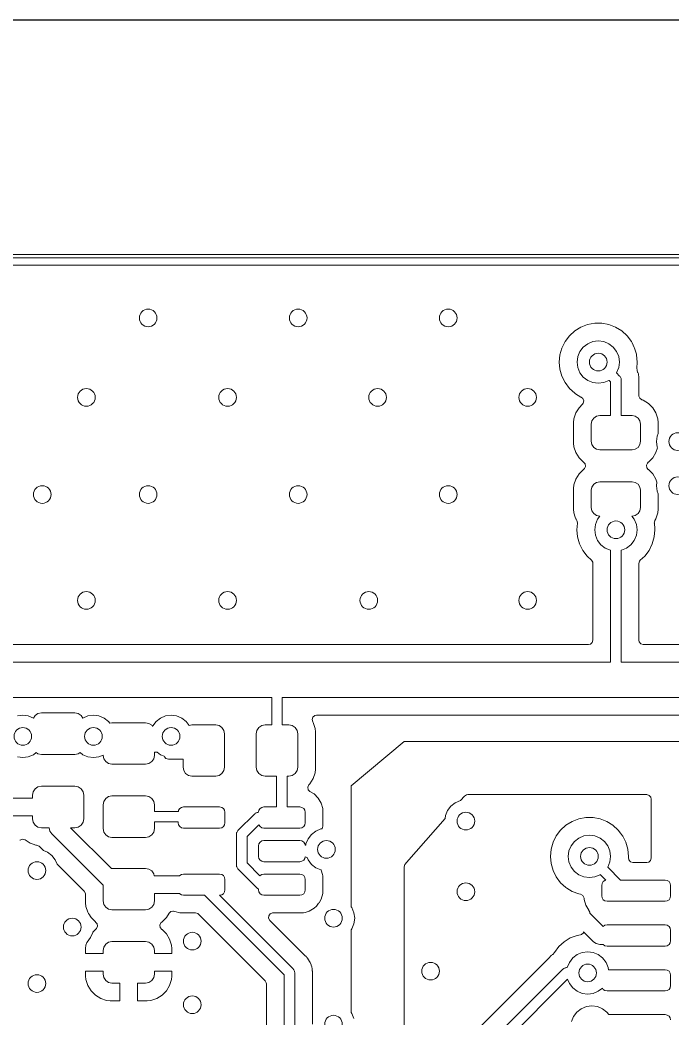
# Model space of a CAD drawing. Header units: millimetres. Extents: x 0 to 594, y 0 to 420.
# Drawn here: x 180.8 to 217.8, y 256.4 to 312.9 of the extents above; entities that cross this region are included whole.
import ezdxf

# ---------------------------------------------------------------- set-up
doc = ezdxf.new("R2010")
doc.units = ezdxf.units.MM
doc.linetypes.add('K5LT32768', pattern=[0])
picture_1 = doc.add_image_def('image1.png', size_in_pixel=(1000, 1000))

msp = doc.modelspace()

# ---------------------------------------------------------------- linework, layer by layer
at = {"color": 7, "linetype": 'K5LT32768', "lineweight": 18}
for p, q in [((104.6, 299.659), (274.6, 299.659)), ((274.5, 299.459), (104.7, 299.459)), ((145.348, 299.059), (261.851, 299.059)), ((212.995, 295.685), (212.615, 295.538)), ((213.396, 295.76), (212.995, 295.685)), ((213.804, 295.76), (213.396, 295.76)), ((214.205, 295.685), (213.804, 295.76)), ((214.395, 295.611), (214.205, 295.685)), ((212.268, 295.323), (211.966, 295.048)), ((212.614, 295.538), (212.268, 295.323)), ((214.585, 295.538), (214.395, 295.611)), ((214.932, 295.323), (214.585, 295.538)), ((215.233, 295.048), (214.932, 295.323)), ((211.72, 294.722), (211.539, 294.357)), ((211.966, 295.048), (211.72, 294.722)), ((212.751, 294.407), (213, 294.598)), ((213, 294.598), (213.289, 294.718)), ((213.289, 294.718), (213.6, 294.759)), ((213.6, 294.759), (213.91, 294.718)), ((213.91, 294.718), (214.2, 294.598)), ((214.2, 294.598), (214.448, 294.407)), ((215.479, 294.722), (215.233, 295.048)), ((215.513, 294.654), (215.479, 294.722)), ((215.642, 294.395), (215.513, 294.654)), ((211.539, 294.357), (211.427, 293.965)), ((212.441, 293.869), (212.561, 294.159)), ((212.561, 294.159), (212.751, 294.407)), ((214.448, 294.407), (214.639, 294.159)), ((214.639, 294.159), (214.759, 293.869)), ((215.661, 294.357), (215.642, 294.395)), ((215.758, 294.015), (215.661, 294.357)), ((215.773, 293.965), (215.758, 294.015)), ((211.427, 293.965), (211.389, 293.559)), ((211.389, 293.559), (211.427, 293.153)), ((212.4, 293.559), (212.441, 293.869)), ((212.441, 293.248), (212.4, 293.559)), ((214.759, 293.869), (214.8, 293.559)), ((214.8, 293.559), (214.759, 293.248)), ((215.81, 293.559), (215.773, 293.965)), ((215.778, 293.214), (215.81, 293.559)), ((211.427, 293.153), (211.539, 292.76)), ((212.561, 292.959), (212.441, 293.248)), ((212.751, 292.71), (212.561, 292.959)), ((214.639, 292.959), (214.633, 292.95)), ((214.633, 292.95), (214.812, 292.771)), ((214.759, 293.248), (214.639, 292.959)), ((215.798, 293.093), (215.778, 293.214)), ((215.803, 293.08), (215.798, 293.093)), ((215.83, 292.986), (215.803, 293.08)), ((215.834, 292.975), (215.83, 292.986)), ((215.87, 292.885), (215.834, 292.975)), ((215.874, 292.856), (215.87, 292.885)), ((215.875, 292.843), (215.874, 292.856)), ((211.539, 292.76), (211.72, 292.395)), ((211.72, 292.395), (211.966, 292.07)), ((213, 292.52), (212.751, 292.71)), ((213.289, 292.4), (213, 292.52)), ((213.6, 292.359), (213.289, 292.4)), ((213.91, 292.4), (213.6, 292.359)), ((214.2, 292.52), (213.91, 292.4)), ((214.208, 292.526), (214.2, 292.52)), ((214.3, 292.435), (214.208, 292.526)), ((214.3, 290.534), (214.3, 292.435)), ((214.812, 292.771), (214.832, 292.737)), ((214.832, 292.737), (214.86, 292.709)), ((214.86, 292.709), (214.87, 292.671)), ((214.87, 292.671), (214.89, 292.636)), ((214.89, 292.636), (214.89, 292.597)), ((214.89, 292.597), (214.9, 292.559)), ((214.9, 292.559), (214.9, 290.534)), ((215.883, 292.805), (215.875, 292.843)), ((215.895, 292.764), (215.883, 292.805)), ((215.897, 292.71), (215.895, 292.764)), ((215.898, 292.667), (215.897, 292.71)), ((215.899, 292.655), (215.898, 292.667)), ((215.901, 292.641), (215.899, 292.655)), ((215.901, 292.579), (215.901, 292.641)), ((215.905, 292.435), (215.901, 292.579)), ((215.901, 292.388), (215.904, 292.42)), ((215.901, 291.665), (215.901, 292.388)), ((215.904, 292.42), (215.905, 292.435)), ((215.904, 292.42), (215.904, 292.42)), ((211.966, 292.07), (212.268, 291.795)), ((212.268, 291.795), (212.311, 291.768)), ((212.311, 291.768), (212.615, 291.58)), ((212.707, 291.171), (212.512, 290.976)), ((212.615, 291.58), (212.621, 291.578)), ((212.621, 291.578), (212.624, 291.576)), ((212.624, 291.576), (212.625, 291.575)), ((212.625, 291.575), (212.625, 291.575)), ((212.625, 291.575), (212.732, 291.492)), ((212.748, 291.225), (212.707, 291.171)), ((212.732, 291.492), (212.779, 291.361)), ((212.779, 291.361), (212.748, 291.225)), ((215.902, 291.638), (215.901, 291.665)), ((215.956, 291.509), (215.902, 291.638)), ((216.071, 291.429), (215.956, 291.509)), ((216.112, 291.416), (216.071, 291.429)), ((216.146, 291.405), (216.112, 291.416)), ((216.442, 291.222), (216.146, 291.405)), ((216.688, 290.976), (216.442, 291.222)), ((212.329, 290.68), (212.22, 290.349)), ((212.512, 290.976), (212.329, 290.68)), ((216.87, 290.68), (216.688, 290.976)), ((216.98, 290.349), (216.87, 290.68)), ((212.22, 290.349), (212.199, 290.146)), ((212.199, 290.146), (212.199, 288.972)), ((213.2, 290.046), (213.237, 290.233)), ((213.2, 289.071), (213.2, 290.046)), ((213.237, 290.233), (213.343, 290.391)), ((213.343, 290.391), (213.501, 290.497)), ((213.501, 290.497), (213.687, 290.534)), ((213.687, 290.534), (214.3, 290.534)), ((214.9, 290.534), (215.512, 290.534)), ((215.512, 290.534), (215.699, 290.497)), ((215.699, 290.497), (215.857, 290.391)), ((215.857, 290.391), (215.963, 290.233)), ((215.963, 290.233), (216, 290.046)), ((216, 290.046), (216, 289.071)), ((217.001, 290.146), (216.98, 290.349)), ((217.001, 289.515), (217.001, 290.146)), ((216.941, 289.369), (217.001, 289.515)), ((212.199, 288.972), (212.22, 288.768)), ((213.237, 288.885), (213.2, 289.071)), ((216, 289.071), (215.963, 288.885)), ((216.9, 289.059), (216.941, 289.369)), ((216.941, 288.748), (216.9, 289.059)), ((212.22, 288.768), (212.329, 288.438)), ((212.329, 288.438), (212.512, 288.142)), ((213.343, 288.727), (213.237, 288.885)), ((213.501, 288.621), (213.343, 288.727)), ((213.687, 288.584), (213.501, 288.621)), ((215.512, 288.584), (213.687, 288.584)), ((215.699, 288.621), (215.512, 288.584)), ((215.857, 288.727), (215.699, 288.621)), ((215.963, 288.885), (215.857, 288.727)), ((216.688, 288.142), (216.87, 288.438)), ((216.87, 288.438), (216.959, 288.704)), ((216.959, 288.704), (216.941, 288.748)), ((212.512, 288.142), (212.758, 287.896)), ((212.758, 287.896), (212.759, 287.895)), ((212.759, 287.895), (212.76, 287.894)), ((212.76, 287.894), (212.769, 287.887)), ((212.769, 287.887), (212.768, 287.885)), ((212.768, 287.885), (212.853, 287.791)), ((212.853, 287.791), (212.875, 287.653)), ((216.324, 287.715), (216.38, 287.843)), ((216.38, 287.843), (216.431, 287.887)), ((216.43, 287.887), (216.437, 287.892)), ((216.431, 287.887), (216.43, 287.887)), ((216.437, 287.892), (216.44, 287.895)), ((216.44, 287.895), (216.442, 287.896)), ((216.442, 287.896), (216.688, 288.142)), ((212.512, 287.226), (212.329, 286.93)), ((212.758, 287.472), (212.512, 287.226)), ((212.759, 287.473), (212.758, 287.472)), ((212.762, 287.476), (212.759, 287.473)), ((212.769, 287.481), (212.762, 287.476)), ((212.819, 287.525), (212.769, 287.481)), ((212.769, 287.481), (212.769, 287.481)), ((212.875, 287.653), (212.819, 287.525)), ((216.347, 287.577), (216.324, 287.715)), ((216.432, 287.482), (216.347, 287.577)), ((216.43, 287.481), (216.432, 287.482)), ((216.44, 287.474), (216.43, 287.481)), ((216.44, 287.473), (216.44, 287.474)), ((216.442, 287.472), (216.44, 287.473)), ((216.688, 287.226), (216.442, 287.472)), ((216.87, 286.93), (216.688, 287.226)), ((212.329, 286.93), (212.22, 286.599)), ((213.237, 286.483), (213.343, 286.641)), ((213.343, 286.641), (213.501, 286.747)), ((213.501, 286.747), (213.687, 286.784)), ((213.687, 286.784), (215.512, 286.784)), ((215.512, 286.784), (215.699, 286.747)), ((215.699, 286.747), (215.857, 286.641)), ((215.857, 286.641), (215.963, 286.483)), ((216.926, 286.761), (216.87, 286.93)), ((216.9, 286.559), (216.926, 286.761)), ((212.22, 286.599), (212.199, 286.396)), ((212.199, 286.396), (212.199, 285.222)), ((213.2, 286.296), (213.237, 286.483)), ((213.2, 285.321), (213.2, 286.296)), ((215.963, 286.483), (216, 286.296)), ((216, 286.296), (216, 285.321)), ((216.941, 286.248), (216.9, 286.559)), ((217.001, 286.103), (216.941, 286.248)), ((217.001, 285.222), (217.001, 286.103)), ((212.199, 285.222), (212.22, 285.018)), ((212.22, 285.018), (212.298, 284.782)), ((213.237, 285.135), (213.2, 285.321)), ((213.343, 284.977), (213.237, 285.135)), ((213.501, 284.871), (213.343, 284.977)), ((215.857, 284.977), (215.699, 284.871)), ((215.963, 285.135), (215.857, 284.977)), ((216, 285.321), (215.963, 285.135)), ((216.87, 284.688), (216.98, 285.018)), ((216.98, 285.018), (217.001, 285.222)), ((212.298, 284.782), (212.329, 284.688)), ((212.329, 284.688), (212.342, 284.668)), ((212.342, 284.668), (212.389, 284.591)), ((212.389, 284.591), (212.426, 284.457)), ((212.425, 284.438), (212.389, 284.059)), ((212.426, 284.457), (212.425, 284.438)), ((213.441, 284.369), (213.561, 284.659)), ((213.687, 284.834), (213.501, 284.871)), ((213.561, 284.659), (213.695, 284.834)), ((213.695, 284.834), (213.687, 284.834)), ((215.512, 284.834), (215.505, 284.834)), ((215.505, 284.834), (215.639, 284.659)), ((215.699, 284.871), (215.512, 284.834)), ((215.639, 284.659), (215.759, 284.369)), ((216.775, 284.438), (216.802, 284.575)), ((216.776, 284.429), (216.775, 284.438)), ((216.805, 284.113), (216.776, 284.429)), ((216.802, 284.575), (216.811, 284.591)), ((216.811, 284.591), (216.87, 284.688)), ((212.389, 284.059), (212.427, 283.653)), ((213.4, 284.059), (213.441, 284.369)), ((213.441, 283.748), (213.4, 284.059)), ((215.759, 284.369), (215.8, 284.059)), ((215.8, 284.059), (215.759, 283.748)), ((216.773, 283.653), (216.81, 284.059)), ((216.81, 284.059), (216.805, 284.113)), ((212.427, 283.653), (212.539, 283.26)), ((212.539, 283.26), (212.72, 282.895)), ((213.561, 283.459), (213.441, 283.748)), ((213.751, 283.21), (213.561, 283.459)), ((215.639, 283.459), (215.448, 283.21)), ((215.759, 283.748), (215.639, 283.459)), ((216.479, 282.895), (216.661, 283.26)), ((216.661, 283.26), (216.773, 283.653)), ((212.72, 282.895), (212.966, 282.57)), ((214, 283.02), (213.751, 283.21)), ((214.289, 282.9), (214, 283.02)), ((214.3, 282.898), (214.289, 282.9)), ((214.3, 276.559), (214.3, 282.898)), ((214.91, 282.9), (214.9, 282.898)), ((214.9, 282.898), (214.9, 276.559)), ((215.2, 283.02), (214.91, 282.9)), ((215.448, 283.21), (215.2, 283.02)), ((216.233, 282.57), (216.479, 282.895)), ((212.966, 282.57), (213.218, 282.34)), ((213.218, 282.34), (213.29, 282.221)), ((213.29, 282.221), (213.299, 282.157)), ((213.299, 282.157), (213.299, 277.808)), ((215.901, 282.157), (215.94, 282.291)), ((215.901, 277.808), (215.901, 282.157)), ((215.94, 282.291), (215.982, 282.34)), ((215.982, 282.34), (216.233, 282.57)), ((213.259, 277.674), (213.154, 277.582)), ((213.299, 277.808), (213.259, 277.674)), ((215.923, 277.705), (215.901, 277.808)), ((216.015, 277.599), (215.923, 277.705)), ((216.149, 277.56), (216.015, 277.599)), ((213.051, 277.56), (164.149, 277.56)), ((213.154, 277.582), (213.051, 277.56)), ((228.465, 277.56), (216.149, 277.56)), ((176.6, 276.559), (194.6, 276.559)), ((194.6, 276.559), (195.4, 276.559)), ((195.4, 276.559), (214.3, 276.559)), ((214.9, 276.559), (225.6, 276.559)), ((194.6, 274.559), (176.6, 274.559)), ((195.1, 274.559), (194.6, 274.559)), ((195.1, 273.009), (195.1, 274.559)), ((214.6, 274.559), (195.7, 274.559)), ((195.7, 274.559), (195.7, 273.009)), ((225.6, 274.559), (214.6, 274.559)), ((181.696, 273.537), (181.858, 273.646)), ((181.858, 273.646), (182.05, 273.684)), ((182.05, 273.684), (183.95, 273.684)), ((183.95, 273.684), (184.141, 273.646)), ((184.141, 273.646), (184.303, 273.537)), ((180.689, 273.518), (181, 273.559)), ((181, 273.559), (181.31, 273.518)), ((181.31, 273.518), (181.6, 273.398)), ((181.6, 273.398), (181.602, 273.396)), ((181.602, 273.396), (181.696, 273.537)), ((184.303, 273.537), (184.398, 273.396)), ((184.398, 273.396), (184.4, 273.398)), ((184.4, 273.398), (184.689, 273.518)), ((184.689, 273.518), (185, 273.559)), ((185, 273.559), (185.31, 273.518)), ((185.31, 273.518), (185.6, 273.398)), ((185.6, 273.398), (185.848, 273.207)), ((185.848, 273.207), (185.924, 273.109)), ((185.924, 273.109), (186.05, 273.134)), ((186.05, 273.134), (187.95, 273.134)), ((187.95, 273.134), (188.141, 273.096)), ((188.141, 273.096), (188.303, 272.987)), ((188.361, 272.959), (188.551, 273.207)), ((188.551, 273.207), (188.8, 273.398)), ((188.8, 273.398), (189.089, 273.518)), ((189.089, 273.518), (189.4, 273.559)), ((189.4, 273.559), (189.71, 273.518)), ((189.71, 273.518), (190, 273.398)), ((190, 273.398), (190.248, 273.207)), ((190.248, 273.207), (190.424, 272.979)), ((197.388, 273.314), (197.43, 273.448)), ((197.425, 273.18), (197.388, 273.314)), ((197.444, 273.148), (197.425, 273.18)), ((197.43, 273.448), (197.537, 273.537)), ((197.555, 272.814), (197.444, 273.148)), ((197.537, 273.537), (197.636, 273.558)), ((197.636, 273.558), (214.396, 273.558)), ((214.396, 273.558), (225.396, 273.558)), ((188.303, 272.987), (188.346, 272.924)), ((188.346, 272.924), (188.361, 272.959)), ((190.424, 272.979), (190.575, 273.009)), ((190.575, 273.009), (191.925, 273.009)), ((191.925, 273.009), (192.116, 272.971)), ((192.116, 272.971), (192.278, 272.862)), ((192.278, 272.862), (192.387, 272.7)), ((192.387, 272.7), (192.425, 272.509)), ((192.425, 272.509), (192.425, 270.609)), ((194.225, 272.509), (194.263, 272.7)), ((194.225, 270.609), (194.225, 272.509)), ((194.263, 272.7), (194.371, 272.862)), ((194.371, 272.862), (194.533, 272.971)), ((194.533, 272.971), (194.725, 273.009)), ((194.725, 273.009), (195.1, 273.009)), ((195.7, 273.009), (196.075, 273.009)), ((196.075, 273.009), (196.266, 272.971)), ((196.266, 272.971), (196.428, 272.862)), ((196.428, 272.862), (196.537, 272.7)), ((196.537, 272.7), (196.575, 272.509)), ((196.575, 272.509), (196.575, 270.609)), ((197.576, 272.609), (197.555, 272.814)), ((197.576, 270.509), (197.576, 272.609)), ((202.6, 272.059), (199.6, 269.559)), ((219.1, 272.059), (202.6, 272.059)), ((181.757, 271.44), (181.6, 271.32)), ((181.858, 271.372), (181.757, 271.44)), ((182.05, 271.334), (181.858, 271.372)), ((184.141, 271.372), (183.95, 271.334)), ((184.243, 271.44), (184.141, 271.372)), ((184.4, 271.32), (184.243, 271.44)), ((188.618, 271.459), (188.45, 271.459)), ((188.45, 271.459), (188.45, 271.284)), ((188.8, 271.32), (188.618, 271.459)), ((181, 271.159), (180.689, 271.2)), ((181.31, 271.2), (181, 271.159)), ((181.6, 271.32), (181.31, 271.2)), ((183.95, 271.334), (182.05, 271.334)), ((184.689, 271.2), (184.4, 271.32)), ((185, 271.159), (184.689, 271.2)), ((185.31, 271.2), (185, 271.159)), ((185.55, 271.299), (185.31, 271.2)), ((185.55, 271.284), (185.55, 271.299)), ((185.588, 271.092), (185.55, 271.284)), ((185.696, 270.93), (185.588, 271.092)), ((185.858, 270.822), (185.696, 270.93)), ((186.05, 270.784), (185.858, 270.822)), ((188.141, 270.822), (187.95, 270.784)), ((188.303, 270.93), (188.141, 270.822)), ((188.412, 271.092), (188.303, 270.93)), ((188.45, 271.284), (188.412, 271.092)), ((189.011, 271.232), (188.8, 271.32)), ((189.017, 271.204), (189.011, 271.232)), ((189.109, 271.098), (189.017, 271.204)), ((189.243, 271.059), (189.109, 271.098)), ((190.075, 271.059), (189.243, 271.059)), ((190.075, 270.609), (190.075, 271.059)), ((187.95, 270.784), (186.05, 270.784)), ((190.113, 270.417), (190.075, 270.609)), ((190.221, 270.255), (190.113, 270.417)), ((190.383, 270.147), (190.221, 270.255)), ((192.278, 270.255), (192.116, 270.147)), ((192.387, 270.417), (192.278, 270.255)), ((192.425, 270.609), (192.387, 270.417)), ((194.263, 270.417), (194.225, 270.609)), ((194.371, 270.255), (194.263, 270.417)), ((194.533, 270.147), (194.371, 270.255)), ((196.428, 270.255), (196.266, 270.147)), ((196.537, 270.417), (196.428, 270.255)), ((196.575, 270.609), (196.537, 270.417)), ((197.444, 269.97), (197.555, 270.303)), ((197.555, 270.303), (197.576, 270.509)), ((190.575, 270.109), (190.383, 270.147)), ((191.925, 270.109), (190.575, 270.109)), ((192.116, 270.147), (191.925, 270.109)), ((194.725, 270.109), (194.533, 270.147)), ((195.375, 270.109), (194.725, 270.109)), ((195.375, 268.359), (195.375, 270.109)), ((196.075, 270.109), (195.975, 270.109)), ((195.975, 270.109), (195.975, 268.359)), ((196.266, 270.147), (196.075, 270.109)), ((197.214, 269.626), (197.26, 269.672)), ((197.26, 269.672), (197.444, 269.97)), ((181.55, 269.034), (181.588, 269.225)), ((181.588, 269.225), (181.696, 269.387)), ((181.696, 269.387), (181.858, 269.496)), ((181.858, 269.496), (182.05, 269.534)), ((182.05, 269.534), (183.95, 269.534)), ((183.95, 269.534), (184.141, 269.496)), ((184.141, 269.496), (184.303, 269.387)), ((184.303, 269.387), (184.412, 269.225)), ((184.412, 269.225), (184.45, 269.034)), ((197.143, 269.477), (197.196, 269.606)), ((197.168, 269.339), (197.143, 269.477)), ((197.264, 269.237), (197.168, 269.339)), ((197.196, 269.606), (197.214, 269.626)), ((197.504, 269.095), (197.264, 269.237)), ((199.6, 269.559), (199.6, 262.71)), ((180.4, 268.859), (181.55, 268.859)), ((181.55, 268.859), (181.55, 269.034)), ((184.45, 269.034), (184.45, 267.684)), ((185.55, 268.484), (185.588, 268.675)), ((185.588, 268.675), (185.696, 268.837)), ((185.696, 268.837), (185.858, 268.946)), ((185.858, 268.946), (186.05, 268.984)), ((186.05, 268.984), (187.95, 268.984)), ((187.95, 268.984), (188.141, 268.946)), ((188.141, 268.946), (188.303, 268.837)), ((188.303, 268.837), (188.412, 268.675)), ((188.412, 268.675), (188.45, 268.484)), ((197.736, 268.863), (197.504, 269.095)), ((197.903, 268.58), (197.736, 268.863)), ((197.995, 268.264), (197.903, 268.58)), ((205.251, 268.407), (205.5, 268.598)), ((205.5, 268.598), (205.789, 268.718)), ((205.789, 268.718), (205.803, 268.72)), ((205.803, 268.72), (206.026, 268.974)), ((206.026, 268.974), (206.144, 269.049)), ((206.144, 269.049), (206.212, 269.059)), ((206.212, 269.059), (216.352, 269.059)), ((216.352, 269.059), (216.486, 269.019)), ((216.486, 269.019), (216.577, 268.914)), ((216.577, 268.914), (216.6, 268.811)), ((216.6, 268.811), (216.6, 265.468)), ((185.55, 267.134), (185.55, 268.484)), ((188.45, 268.484), (188.45, 268.109)), ((188.45, 268.109), (189.81, 268.109)), ((189.81, 268.109), (189.823, 268.174)), ((189.823, 268.174), (189.888, 268.271)), ((189.888, 268.271), (189.985, 268.336)), ((189.985, 268.336), (190.1, 268.359)), ((190.1, 268.359), (192.15, 268.359)), ((192.15, 268.359), (192.265, 268.336)), ((192.265, 268.336), (192.362, 268.271)), ((192.362, 268.271), (192.427, 268.174)), ((192.427, 268.174), (192.45, 268.059)), ((192.45, 268.059), (192.45, 267.459)), ((194.138, 267.971), (194.172, 267.991)), ((194.172, 267.991), (194.2, 268.019)), ((194.2, 268.019), (194.238, 268.029)), ((194.238, 268.029), (194.272, 268.049)), ((194.272, 268.049), (194.312, 268.049)), ((194.312, 268.049), (194.35, 268.059)), ((194.35, 268.059), (194.373, 268.174)), ((194.373, 268.174), (194.438, 268.271)), ((194.438, 268.271), (194.535, 268.336)), ((194.535, 268.336), (194.65, 268.359)), ((194.65, 268.359), (195.375, 268.359)), ((195.975, 268.359), (196.7, 268.359)), ((196.7, 268.359), (196.815, 268.336)), ((196.815, 268.336), (196.912, 268.271)), ((196.912, 268.271), (196.977, 268.174)), ((196.977, 268.174), (197, 268.059)), ((197, 268.059), (197, 267.459)), ((198.001, 268.19), (197.995, 268.264)), ((198.001, 267.327), (198.001, 268.19)), ((204.941, 267.869), (205.061, 268.159)), ((205.061, 268.159), (205.251, 268.407)), ((181.55, 267.859), (180.4, 267.859)), ((181.55, 267.684), (181.55, 267.859)), ((181.588, 267.492), (181.55, 267.684)), ((181.696, 267.33), (181.588, 267.492)), ((184.412, 267.492), (184.303, 267.33)), ((184.45, 267.684), (184.412, 267.492)), ((189.8, 267.509), (188.45, 267.509)), ((188.45, 267.509), (188.45, 267.134)), ((189.8, 267.459), (189.8, 267.509)), ((189.823, 267.344), (189.8, 267.459)), ((192.45, 267.459), (192.427, 267.344)), ((193.188, 267.021), (194.138, 267.971)), ((197, 267.459), (196.977, 267.344)), ((202.741, 265.22), (204.92, 267.71)), ((204.92, 267.71), (204.941, 267.869)), ((212.114, 267.538), (211.768, 267.323)), ((212.495, 267.685), (212.115, 267.538)), ((212.896, 267.76), (212.495, 267.685)), ((213.304, 267.76), (212.896, 267.76)), ((213.705, 267.685), (213.304, 267.76)), ((213.895, 267.611), (213.705, 267.685)), ((214.085, 267.538), (213.895, 267.611)), ((214.432, 267.323), (214.085, 267.538)), ((181.858, 267.222), (181.696, 267.33)), ((182.05, 267.184), (181.858, 267.222)), ((182.5, 267.184), (182.05, 267.184)), ((182.538, 266.992), (182.5, 267.184)), ((182.646, 266.83), (182.538, 266.992)), ((183.95, 267.184), (183.707, 267.184)), ((183.707, 267.184), (186.014, 264.877)), ((184.141, 267.222), (183.95, 267.184)), ((184.303, 267.33), (184.141, 267.222)), ((185.588, 266.942), (185.55, 267.134)), ((185.696, 266.78), (185.588, 266.942)), ((188.412, 266.942), (188.303, 266.78)), ((188.45, 267.134), (188.412, 266.942)), ((189.888, 267.247), (189.823, 267.344)), ((189.985, 267.182), (189.888, 267.247)), ((190.1, 267.159), (189.985, 267.182)), ((192.15, 267.159), (190.1, 267.159)), ((192.265, 267.182), (192.15, 267.159)), ((192.362, 267.247), (192.265, 267.182)), ((192.427, 267.344), (192.362, 267.247)), ((193.1, 266.809), (193.11, 266.847)), ((193.11, 266.886), (193.13, 266.921)), ((193.11, 266.847), (193.11, 266.886)), ((193.13, 266.921), (193.14, 266.959)), ((193.14, 266.959), (193.168, 266.987)), ((193.168, 266.987), (193.188, 267.021)), ((194.37, 267.355), (193.7, 266.685)), ((194.373, 267.344), (194.37, 267.355)), ((194.438, 267.247), (194.373, 267.344)), ((194.535, 267.182), (194.438, 267.247)), ((194.65, 267.159), (194.535, 267.182)), ((196.7, 267.159), (194.65, 267.159)), ((196.815, 267.182), (196.7, 267.159)), ((196.912, 267.247), (196.815, 267.182)), ((196.977, 267.344), (196.912, 267.247)), ((197.351, 266.807), (197.6, 266.998)), ((197.6, 266.998), (197.889, 267.118)), ((197.889, 267.118), (197.958, 267.127)), ((197.958, 267.127), (197.986, 267.222)), ((197.986, 267.222), (197.995, 267.254)), ((197.995, 267.254), (198.001, 267.327)), ((211.466, 267.048), (211.22, 266.722)), ((211.768, 267.323), (211.466, 267.048)), ((214.733, 267.048), (214.432, 267.323)), ((214.861, 266.879), (214.733, 267.048)), ((214.979, 266.722), (214.861, 266.879)), ((180.837, 266.473), (180.839, 266.475)), ((180.839, 266.475), (180.841, 266.476)), ((180.841, 266.476), (180.849, 266.481)), ((180.849, 266.481), (180.85, 266.48)), ((180.85, 266.48), (180.969, 266.527)), ((180.969, 266.527), (181.106, 266.501)), ((181.106, 266.501), (181.123, 266.492)), ((181.123, 266.492), (181.411, 266.314)), ((181.411, 266.314), (181.589, 266.255)), ((185.55, 263.927), (182.646, 266.83)), ((185.858, 266.672), (185.696, 266.78)), ((186.05, 266.634), (185.858, 266.672)), ((187.95, 266.634), (186.05, 266.634)), ((188.141, 266.672), (187.95, 266.634)), ((188.303, 266.78), (188.141, 266.672)), ((193.1, 265.073), (193.1, 266.809)), ((193.7, 266.685), (193.7, 265.197)), ((194.373, 266.274), (194.438, 266.371)), ((194.438, 266.371), (194.535, 266.436)), ((194.535, 266.436), (194.65, 266.459)), ((194.65, 266.459), (196.7, 266.459)), ((196.7, 266.459), (196.815, 266.436)), ((196.815, 266.436), (196.912, 266.371)), ((196.912, 266.371), (196.977, 266.274)), ((197.041, 266.269), (197.161, 266.559)), ((197.161, 266.559), (197.351, 266.807)), ((211.039, 266.357), (210.927, 265.965)), ((211.22, 266.722), (211.039, 266.357)), ((212.061, 266.159), (212.251, 266.407)), ((212.251, 266.407), (212.5, 266.598)), ((212.5, 266.598), (212.789, 266.718)), ((212.789, 266.718), (213.1, 266.759)), ((213.1, 266.759), (213.41, 266.718)), ((213.41, 266.718), (213.7, 266.598)), ((213.7, 266.598), (213.948, 266.407)), ((213.948, 266.407), (214.139, 266.159)), ((214.986, 266.708), (214.979, 266.722)), ((215.157, 266.365), (214.986, 266.708)), ((215.161, 266.357), (215.157, 266.365)), ((215.273, 265.965), (215.161, 266.357)), ((181.589, 266.255), (181.744, 266.204)), ((181.744, 266.204), (181.758, 266.202)), ((181.758, 266.202), (181.78, 266.2)), ((181.78, 266.2), (181.91, 266.147)), ((181.91, 266.147), (181.925, 266.134)), ((181.925, 266.134), (181.954, 266.107)), ((181.954, 266.107), (182.166, 265.895)), ((182.166, 265.895), (182.4, 265.798)), ((182.4, 265.798), (182.648, 265.607)), ((194.35, 266.159), (194.373, 266.274)), ((194.35, 265.559), (194.35, 266.159)), ((196.977, 266.274), (196.994, 266.189)), ((196.994, 266.189), (197.018, 266.197)), ((197.018, 266.197), (197.032, 266.2)), ((197.032, 266.2), (197.041, 266.269)), ((210.927, 265.965), (210.889, 265.559)), ((211.9, 265.559), (211.941, 265.869)), ((211.941, 265.869), (212.061, 266.159)), ((214.139, 266.159), (214.259, 265.869)), ((214.259, 265.869), (214.3, 265.559)), ((215.31, 265.559), (215.273, 265.965)), ((182.648, 265.607), (182.839, 265.359)), ((182.839, 265.359), (182.936, 265.125)), ((193.7, 265.197), (194.433, 264.464)), ((194.373, 265.444), (194.35, 265.559)), ((194.438, 265.347), (194.373, 265.444)), ((194.535, 265.282), (194.438, 265.347)), ((194.65, 265.259), (194.535, 265.282)), ((196.7, 265.259), (194.65, 265.259)), ((196.815, 265.282), (196.7, 265.259)), ((196.912, 265.347), (196.815, 265.282)), ((196.977, 265.444), (196.912, 265.347)), ((196.994, 265.528), (196.977, 265.444)), ((197.104, 265.496), (196.994, 265.528)), ((197.161, 265.359), (197.104, 265.496)), ((197.351, 265.11), (197.161, 265.359)), ((202.661, 265.129), (202.741, 265.22)), ((210.889, 265.559), (210.927, 265.153)), ((210.927, 265.153), (211.039, 264.76)), ((211.941, 265.248), (211.9, 265.559)), ((212.061, 264.959), (211.941, 265.248)), ((214.259, 265.248), (214.139, 264.959)), ((214.3, 265.559), (214.259, 265.248)), ((215.304, 265.491), (215.31, 265.559)), ((215.325, 265.365), (215.304, 265.491)), ((215.417, 265.259), (215.325, 265.365)), ((215.551, 265.22), (215.417, 265.259)), ((216.352, 265.22), (215.551, 265.22)), ((216.455, 265.242), (216.352, 265.22)), ((216.56, 265.334), (216.455, 265.242)), ((216.6, 265.468), (216.56, 265.334)), ((182.936, 265.125), (184.476, 263.585)), ((186.014, 264.877), (186.05, 264.884)), ((186.05, 264.884), (187.95, 264.884)), ((187.95, 264.884), (188.141, 264.846)), ((188.141, 264.846), (188.303, 264.737)), ((188.303, 264.737), (188.412, 264.575)), ((193.11, 265.034), (193.1, 265.073)), ((193.11, 264.995), (193.11, 265.034)), ((193.13, 264.961), (193.11, 264.995)), ((193.14, 264.923), (193.13, 264.961)), ((193.168, 264.895), (193.14, 264.923)), ((193.188, 264.86), (193.168, 264.895)), ((194.301, 263.747), (193.188, 264.86)), ((197.6, 264.92), (197.351, 265.11)), ((197.889, 264.8), (197.6, 264.92)), ((197.897, 264.799), (197.889, 264.8)), ((197.898, 264.794), (197.897, 264.799)), ((197.9, 264.787), (197.897, 264.794)), ((197.897, 264.794), (197.898, 264.794)), ((197.901, 264.784), (197.9, 264.787)), ((197.903, 264.78), (197.901, 264.784)), ((197.974, 264.538), (197.903, 264.78)), ((202.6, 264.966), (202.639, 265.1)), ((202.6, 248.21), (202.6, 264.966)), ((202.639, 265.1), (202.661, 265.129)), ((211.039, 264.76), (211.22, 264.395)), ((212.251, 264.71), (212.061, 264.959)), ((212.5, 264.52), (212.251, 264.71)), ((214.139, 264.959), (214.133, 264.95)), ((214.133, 264.95), (214.864, 264.219)), ((188.412, 264.575), (188.435, 264.459)), ((188.435, 264.459), (189.88, 264.459)), ((189.88, 264.459), (189.888, 264.471)), ((189.888, 264.471), (189.985, 264.536)), ((189.985, 264.536), (190.1, 264.559)), ((190.1, 264.559), (192.15, 264.559)), ((192.15, 264.559), (192.265, 264.536)), ((192.265, 264.536), (192.362, 264.471)), ((192.362, 264.471), (192.427, 264.374)), ((192.427, 264.374), (192.45, 264.259)), ((192.45, 264.259), (192.45, 263.659)), ((194.433, 264.464), (194.438, 264.471)), ((194.438, 264.471), (194.535, 264.536)), ((194.535, 264.536), (194.65, 264.559)), ((194.65, 264.559), (196.7, 264.559)), ((196.7, 264.559), (196.815, 264.536)), ((196.815, 264.536), (196.912, 264.471)), ((196.912, 264.471), (196.977, 264.374)), ((196.977, 264.374), (197, 264.259)), ((197, 264.259), (197, 263.659)), ((197.995, 264.464), (197.974, 264.538)), ((198.001, 264.39), (197.995, 264.464)), ((198.001, 263.527), (198.001, 264.39)), ((211.22, 264.395), (211.466, 264.07)), ((211.466, 264.07), (211.768, 263.795)), ((212.789, 264.4), (212.5, 264.52)), ((213.1, 264.359), (212.789, 264.4)), ((213.41, 264.4), (213.1, 264.359)), ((213.7, 264.52), (213.41, 264.4)), ((213.708, 264.526), (213.7, 264.52)), ((214.029, 264.206), (213.708, 264.526)), ((213.795, 263.919), (213.818, 264.034)), ((213.818, 264.034), (213.883, 264.131)), ((213.883, 264.131), (213.98, 264.196)), ((213.98, 264.196), (214.029, 264.206)), ((214.864, 264.219), (217.395, 264.219)), ((217.395, 264.219), (217.51, 264.196)), ((217.51, 264.196), (217.607, 264.131)), ((217.607, 264.131), (217.672, 264.034)), ((217.672, 264.034), (217.695, 263.919)), ((184.476, 263.585), (184.543, 263.462)), ((184.543, 263.462), (184.549, 263.409)), ((185.55, 263.034), (185.55, 263.927)), ((189.88, 263.459), (188.45, 263.459)), ((188.45, 263.459), (188.45, 263.034)), ((189.888, 263.447), (189.88, 263.459)), ((192.427, 263.544), (192.362, 263.447)), ((192.45, 263.659), (192.427, 263.544)), ((194.336, 263.727), (194.301, 263.747)), ((194.35, 263.713), (194.336, 263.727)), ((194.35, 263.659), (194.35, 263.713)), ((194.373, 263.544), (194.35, 263.659)), ((194.438, 263.447), (194.373, 263.544)), ((196.977, 263.544), (196.912, 263.447)), ((197, 263.659), (196.977, 263.544)), ((197.903, 263.138), (197.995, 263.454)), ((197.995, 263.454), (198.001, 263.527)), ((211.768, 263.795), (211.824, 263.76)), ((211.824, 263.76), (212.115, 263.58)), ((212.115, 263.58), (212.495, 263.433)), ((213.795, 263.319), (213.795, 263.919)), ((217.695, 263.919), (217.695, 263.319)), ((184.549, 263.409), (184.549, 262.934)), ((184.549, 262.934), (184.57, 262.728)), ((185.588, 262.842), (185.55, 263.034)), ((188.45, 263.034), (188.412, 262.842)), ((189.985, 263.382), (189.888, 263.447)), ((190.1, 263.359), (189.985, 263.382)), ((191.301, 263.359), (190.1, 263.359)), ((195.8, 258.86), (191.301, 263.359)), ((192.15, 263.359), (192.149, 263.359)), ((192.149, 263.359), (196.312, 259.196)), ((192.265, 263.382), (192.15, 263.359)), ((192.362, 263.447), (192.265, 263.382)), ((194.535, 263.382), (194.438, 263.447)), ((194.65, 263.359), (194.535, 263.382)), ((196.7, 263.359), (194.65, 263.359)), ((196.815, 263.382), (196.7, 263.359)), ((196.912, 263.447), (196.815, 263.382)), ((197.629, 262.749), (197.751, 262.907)), ((197.751, 262.907), (197.78, 262.929)), ((197.78, 262.929), (197.903, 263.138)), ((212.495, 263.433), (212.592, 263.415)), ((212.592, 263.415), (212.716, 263.351)), ((212.716, 263.351), (212.787, 263.231)), ((212.787, 263.231), (212.794, 263.19)), ((212.794, 263.19), (212.8, 263.114)), ((212.8, 263.114), (212.891, 262.798)), ((213.818, 263.204), (213.795, 263.319)), ((213.883, 263.107), (213.818, 263.204)), ((213.98, 263.042), (213.883, 263.107)), ((214.095, 263.019), (213.98, 263.042)), ((217.395, 263.019), (214.095, 263.019)), ((217.51, 263.042), (217.395, 263.019)), ((217.607, 263.107), (217.51, 263.042)), ((217.672, 263.204), (217.607, 263.107)), ((217.695, 263.319), (217.672, 263.204)), ((184.57, 262.728), (184.68, 262.395)), ((184.68, 262.395), (184.727, 262.318)), ((185.696, 262.68), (185.588, 262.842)), ((185.858, 262.572), (185.696, 262.68)), ((186.05, 262.534), (185.858, 262.572)), ((187.95, 262.534), (186.05, 262.534)), ((188.141, 262.572), (187.95, 262.534)), ((188.303, 262.68), (188.141, 262.572)), ((188.412, 262.842), (188.303, 262.68)), ((189.135, 262.097), (189.285, 262.34)), ((189.285, 262.34), (189.389, 262.433)), ((189.389, 262.433), (189.496, 262.458)), ((189.496, 262.458), (189.535, 262.458)), ((189.535, 262.458), (189.604, 262.448)), ((189.604, 262.448), (189.895, 262.364)), ((189.895, 262.364), (189.919, 262.362)), ((189.919, 262.362), (189.968, 262.358)), ((189.968, 262.358), (190.783, 262.358)), ((190.783, 262.358), (190.917, 262.318)), ((195.016, 262.308), (195.147, 262.357)), ((195.147, 262.357), (195.164, 262.358)), ((195.164, 262.358), (196.831, 262.358)), ((196.831, 262.358), (196.868, 262.361)), ((196.868, 262.361), (196.905, 262.364)), ((196.905, 262.364), (196.992, 262.389)), ((196.992, 262.389), (197.221, 262.455)), ((197.221, 262.455), (197.504, 262.623)), ((197.504, 262.623), (197.629, 262.749)), ((199.6, 262.71), (199.639, 262.659)), ((199.639, 262.659), (199.759, 262.369)), ((199.759, 262.369), (199.8, 262.059)), ((212.891, 262.798), (213.059, 262.515)), ((213.059, 262.515), (213.068, 262.503)), ((213.068, 262.503), (213.064, 262.499)), ((213.064, 262.499), (213.117, 262.401)), ((213.117, 262.401), (213.114, 262.352)), ((213.114, 262.352), (213.879, 261.586)), ((184.727, 262.318), (184.772, 262.246)), ((184.772, 262.246), (184.839, 262.159)), ((184.839, 262.159), (184.865, 262.096)), ((184.865, 262.096), (185.112, 261.848)), ((185.112, 261.848), (185.119, 261.844)), ((185.119, 261.844), (185.123, 261.84)), ((185.123, 261.84), (185.124, 261.839)), ((185.124, 261.839), (185.124, 261.839)), ((185.124, 261.839), (185.213, 261.74)), ((188.765, 261.664), (188.82, 261.792)), ((188.82, 261.792), (188.88, 261.844)), ((188.88, 261.844), (188.887, 261.848)), ((188.887, 261.848), (189.135, 262.097)), ((190.917, 262.318), (190.959, 262.285)), ((190.959, 262.285), (194.726, 258.518)), ((194.922, 262.057), (194.932, 262.197)), ((194.989, 261.934), (194.922, 262.057)), ((194.932, 262.197), (195.016, 262.308)), ((196.972, 259.951), (194.989, 261.934)), ((199.8, 262.059), (199.759, 261.748)), ((184.959, 261.248), (184.839, 260.959)), ((184.961, 261.267), (184.959, 261.248)), ((185.113, 261.418), (184.961, 261.267)), ((185.119, 261.422), (185.113, 261.418)), ((185.179, 261.474), (185.119, 261.422)), ((185.235, 261.603), (185.179, 261.474)), ((185.213, 261.74), (185.235, 261.603)), ((188.787, 261.526), (188.765, 261.664)), ((188.875, 261.428), (188.787, 261.526)), ((188.875, 261.427), (188.875, 261.428)), ((188.877, 261.426), (188.875, 261.427)), ((188.88, 261.422), (188.877, 261.426)), ((188.886, 261.418), (188.88, 261.422)), ((189.134, 261.171), (188.886, 261.418)), ((199.639, 261.459), (199.6, 261.408)), ((199.6, 261.408), (199.6, 256.71)), ((199.759, 261.748), (199.639, 261.459)), ((212.755, 261.231), (212.65, 261.14)), ((212.77, 261.281), (212.755, 261.231)), ((213.326, 260.725), (212.77, 261.281)), ((213.879, 261.586), (213.883, 261.591)), ((213.883, 261.591), (213.98, 261.656)), ((213.98, 261.656), (214.095, 261.679)), ((214.095, 261.679), (217.395, 261.679)), ((217.395, 261.679), (217.51, 261.656)), ((217.51, 261.656), (217.607, 261.591)), ((217.607, 261.591), (217.672, 261.494)), ((217.672, 261.494), (217.695, 261.379)), ((217.695, 261.379), (217.695, 260.779)), ((184.62, 260.689), (184.571, 260.539)), ((184.648, 260.71), (184.62, 260.689)), ((184.839, 260.959), (184.648, 260.71)), ((185.696, 260.587), (185.858, 260.696)), ((185.858, 260.696), (186.05, 260.734)), ((186.05, 260.734), (187.95, 260.734)), ((187.95, 260.734), (188.141, 260.696)), ((188.141, 260.696), (188.303, 260.587)), ((189.318, 260.872), (189.134, 261.171)), ((189.429, 260.54), (189.318, 260.872)), ((211.668, 260.723), (211.366, 260.448)), ((212.014, 260.938), (211.668, 260.723)), ((212.395, 261.085), (212.015, 260.938)), ((212.592, 261.122), (212.395, 261.085)), ((212.65, 261.14), (212.592, 261.122)), ((213.488, 260.617), (213.326, 260.725)), ((217.672, 260.664), (217.607, 260.567)), ((217.695, 260.779), (217.672, 260.664)), ((184.571, 260.539), (184.55, 260.334)), ((184.55, 260.334), (184.55, 260.059)), ((185.55, 260.234), (185.588, 260.425)), ((185.55, 260.059), (185.55, 260.234)), ((185.588, 260.425), (185.696, 260.587)), ((188.303, 260.587), (188.412, 260.425)), ((188.412, 260.425), (188.45, 260.234)), ((188.45, 260.234), (188.45, 260.059)), ((189.429, 260.536), (189.429, 260.54)), ((189.45, 260.334), (189.429, 260.536)), ((189.45, 260.059), (189.45, 260.334)), ((211.115, 260.112), (211.02, 260.009)), ((211.12, 260.122), (211.115, 260.112)), ((211.366, 260.448), (211.12, 260.122)), ((212.4, 259.998), (212.689, 260.118)), ((212.689, 260.118), (213, 260.159)), ((213, 260.159), (213.31, 260.118)), ((213.31, 260.118), (213.6, 259.998)), ((213.68, 260.579), (213.488, 260.617)), ((213.875, 260.579), (213.68, 260.579)), ((213.883, 260.567), (213.875, 260.579)), ((213.98, 260.502), (213.883, 260.567)), ((214.095, 260.479), (213.98, 260.502)), ((217.395, 260.479), (214.095, 260.479)), ((217.51, 260.502), (217.395, 260.479)), ((217.607, 260.567), (217.51, 260.502)), ((184.55, 260.059), (185.55, 260.059)), ((188.45, 260.059), (189.45, 260.059)), ((196.981, 259.943), (196.972, 259.951)), ((197.056, 259.882), (196.981, 259.943)), ((197.073, 259.857), (197.056, 259.882)), ((197.081, 259.847), (197.073, 259.857)), ((197.106, 259.818), (197.081, 259.847)), ((197.136, 259.788), (197.106, 259.818)), ((197.185, 259.705), (197.136, 259.788)), ((197.185, 259.704), (197.185, 259.705)), ((197.192, 259.694), (197.185, 259.704)), ((197.249, 259.616), (197.192, 259.694)), ((197.257, 259.595), (197.249, 259.616)), ((197.265, 259.576), (197.257, 259.595)), ((197.282, 259.541), (197.265, 259.576)), ((197.303, 259.505), (197.282, 259.541)), ((197.33, 259.411), (197.303, 259.505)), ((210.832, 259.831), (205.26, 254.259)), ((210.84, 259.84), (210.832, 259.831)), ((210.902, 259.915), (210.84, 259.84)), ((210.936, 259.94), (210.902, 259.915)), ((210.966, 259.965), (210.936, 259.94)), ((210.996, 259.995), (210.966, 259.965)), ((211.019, 260.009), (210.996, 259.995)), ((211.02, 260.009), (211.019, 260.009)), ((211.841, 259.269), (211.961, 259.559)), ((211.961, 259.559), (212.151, 259.807)), ((212.151, 259.807), (212.4, 259.998)), ((213.6, 259.998), (213.848, 259.807)), ((213.848, 259.807), (214.039, 259.559)), ((214.039, 259.559), (214.159, 259.269)), ((185.55, 259.059), (184.55, 259.059)), ((184.55, 259.059), (184.55, 258.784)), ((185.55, 258.884), (185.55, 259.059)), ((189.45, 259.059), (188.45, 259.059)), ((188.45, 259.059), (188.45, 258.884)), ((189.45, 258.784), (189.45, 259.059)), ((196.312, 259.196), (196.332, 259.162)), ((196.332, 259.162), (196.36, 259.134)), ((196.36, 259.134), (196.37, 259.096)), ((196.37, 259.096), (196.39, 259.061)), ((196.39, 259.061), (196.39, 259.022)), ((196.39, 259.022), (196.4, 258.984)), ((196.4, 258.984), (196.4, 237.372)), ((197.334, 259.4), (197.33, 259.411)), ((197.37, 259.31), (197.334, 259.4)), ((197.375, 259.268), (197.37, 259.31)), ((197.383, 259.23), (197.375, 259.268)), ((197.395, 259.189), (197.383, 259.23)), ((197.398, 259.092), (197.395, 259.189)), ((197.399, 259.08), (197.398, 259.092)), ((197.401, 259.066), (197.399, 259.08)), ((197.401, 259.004), (197.401, 259.066)), ((197.405, 258.86), (197.401, 259.004)), ((205.388, 252.971), (211.588, 259.171)), ((211.588, 259.171), (211.622, 259.191)), ((211.622, 259.191), (211.65, 259.219)), ((211.65, 259.219), (211.688, 259.229)), ((211.688, 259.229), (211.722, 259.249)), ((211.722, 259.249), (211.762, 259.249)), ((211.762, 259.249), (211.8, 259.259)), ((211.8, 259.259), (211.839, 259.259)), ((211.839, 259.259), (211.841, 259.269)), ((214.159, 259.269), (214.176, 259.139)), ((214.176, 259.139), (217.395, 259.139)), ((217.395, 259.139), (217.51, 259.116)), ((217.51, 259.116), (217.607, 259.051)), ((217.607, 259.051), (217.672, 258.954)), ((217.672, 258.954), (217.695, 258.839)), ((184.55, 258.784), (184.571, 258.578)), ((184.571, 258.578), (184.681, 258.246)), ((185.588, 258.692), (185.55, 258.884)), ((185.696, 258.53), (185.588, 258.692)), ((185.858, 258.422), (185.696, 258.53)), ((186.05, 258.384), (185.858, 258.422)), ((186.5, 258.384), (186.05, 258.384)), ((186.5, 257.384), (186.5, 258.384)), ((187.95, 258.384), (187.5, 258.384)), ((187.5, 258.384), (187.5, 257.384)), ((188.141, 258.422), (187.95, 258.384)), ((188.303, 258.53), (188.141, 258.422)), ((188.412, 258.692), (188.303, 258.53)), ((188.45, 258.884), (188.412, 258.692)), ((189.318, 258.246), (189.429, 258.578)), ((189.429, 258.578), (189.45, 258.784)), ((194.726, 258.518), (194.793, 258.395)), ((194.793, 258.395), (194.799, 258.342)), ((195.8, 237.496), (195.8, 258.86)), ((197.401, 258.813), (197.404, 258.845)), ((197.401, 256.066), (197.401, 258.813)), ((197.404, 258.845), (197.405, 258.86)), ((197.404, 258.845), (197.404, 258.845)), ((211.862, 258.597), (205.9, 252.635)), ((211.961, 258.359), (211.862, 258.597)), ((217.695, 258.839), (217.695, 258.239)), ((184.681, 258.246), (184.865, 257.947)), ((184.865, 257.947), (185.113, 257.699)), ((188.886, 257.699), (189.134, 257.947)), ((189.134, 257.947), (189.318, 258.246)), ((194.799, 258.342), (194.799, 238.013)), ((212.151, 258.11), (211.961, 258.359)), ((212.4, 257.92), (212.151, 258.11)), ((212.689, 257.8), (212.4, 257.92)), ((213, 257.759), (212.689, 257.8)), ((213.31, 257.8), (213, 257.759)), ((213.6, 257.92), (213.31, 257.8)), ((213.834, 258.099), (213.6, 257.92)), ((213.883, 258.027), (213.834, 258.099)), ((213.98, 257.962), (213.883, 258.027)), ((214.095, 257.939), (213.98, 257.962)), ((217.395, 257.939), (214.095, 257.939)), ((217.51, 257.962), (217.395, 257.939)), ((217.607, 258.027), (217.51, 257.962)), ((217.672, 258.124), (217.607, 258.027)), ((217.695, 258.239), (217.672, 258.124)), ((185.113, 257.699), (185.412, 257.515)), ((185.412, 257.515), (185.744, 257.405)), ((185.744, 257.405), (185.95, 257.384)), ((185.95, 257.384), (186.5, 257.384)), ((187.5, 257.384), (188.05, 257.384)), ((188.05, 257.384), (188.255, 257.405)), ((188.255, 257.405), (188.588, 257.515)), ((188.588, 257.515), (188.886, 257.699)), ((199.6, 256.71), (199.639, 256.659)), ((212.201, 256.495), (212.391, 256.743)), ((212.391, 256.743), (212.64, 256.934)), ((212.64, 256.934), (212.929, 257.054)), ((212.929, 257.054), (213.24, 257.095)), ((213.24, 257.095), (213.55, 257.054)), ((213.55, 257.054), (213.84, 256.934)), ((213.84, 256.934), (214.088, 256.743)), ((214.088, 256.743), (214.199, 256.599)), ((199.639, 256.659), (199.759, 256.369)), ((212.081, 256.205), (212.201, 256.495)), ((214.199, 256.599), (217.395, 256.599)), ((217.395, 256.599), (217.51, 256.576)), ((217.51, 256.576), (217.607, 256.511)), ((217.607, 256.511), (217.672, 256.414)), ((217.672, 256.414), (217.695, 256.299))]:
    msp.add_line(p, q, dxfattribs=at)
for centre in [(188.1, 296.059), (196.6, 296.059), (205.1, 296.059), (213.6, 293.559), (184.6, 291.559), (192.6, 291.559), (201.1, 291.559), (209.6, 291.559), (218.1, 289.059), (218.1, 286.559), (182.1, 286.059), (188.1, 286.059), (196.6, 286.059), (205.1, 286.059), (214.6, 284.059), (184.6, 280.059), (192.6, 280.059), (200.6, 280.059), (209.6, 280.059), (181, 272.359), (185, 272.359), (189.4, 272.359), (206.1, 267.559), (198.2, 265.959), (213.1, 265.559), (181.8, 264.759), (206.1, 263.559), (198.6, 262.059), (183.8, 261.559), (190.6, 260.759), (204.1, 259.059), (213, 258.959), (181.8, 258.359), (190.6, 257.159), (198.6, 256.059)]:
    msp.add_circle(centre, 0.5, dxfattribs=at)

# ---------------------------------------------------------------- pictures from other files: only their frames are drawn
image = msp.add_image(picture_1, insert=(102.693, 139.227), size_in_units=(173.712, 173.712))
image.dxf.flags = 15

doc.saveas('drawing.dxf')
